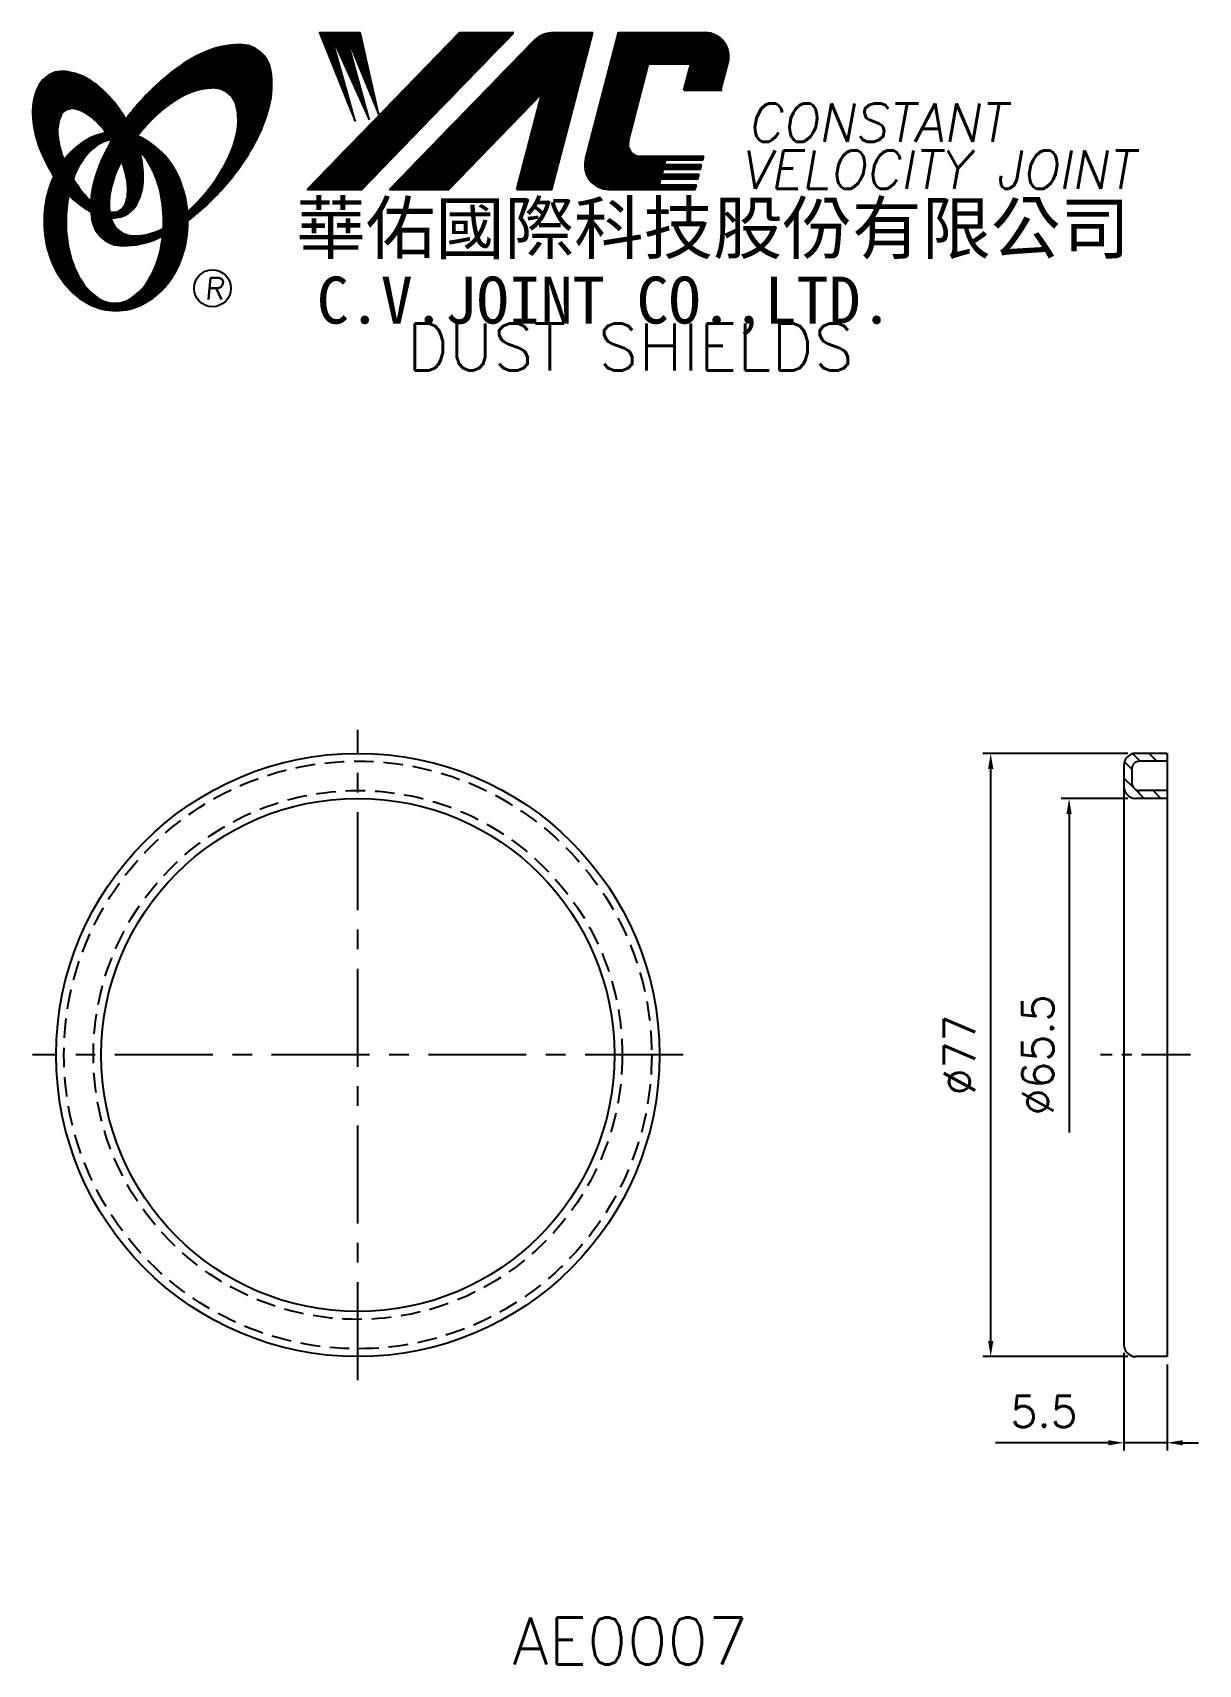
# Model space of a CAD drawing. Extents: x 508 to 656, y 329 to 537.
import ezdxf
from ezdxf.enums import TextEntityAlignment as Align

# ---------------------------------------------------------------- set-up
doc = ezdxf.new("R2010")
doc.units = 0
doc.header["$LTSCALE"] = 10
doc.header["$MEASUREMENT"] = 0
doc.linetypes.add('CENTER', pattern=[2, 1.25, -0.25, 0.25, -0.25])
doc.linetypes.add('HIDDEN', pattern=[0.375, 0.25, -0.125])
doc.layers.get('0').update_dxf_attribs({"linetype": 'CONTINUOUS'})
doc.layers.get('DEFPOINTS').update_dxf_attribs({"linetype": 'CONTINUOUS'})
doc.layers.add('4', color=7, linetype='CONTINUOUS')
doc.styles.add('CHINA', font='KAIU.TTF')
doc.styles.add('ITALICC', font='simplex.shx')
doc.dimstyles.new('STANDARD$0', dxfattribs={"dimtxt": 4, "dimasz": 2, "dimexe": 1, "dimexo": 1, "dimgap": 2, "dimtad": 1, "dimdec": 4, "dimzin": 10, "dimtxsty": 'ITALICC', "dimcen": 2, "dimclrd": 5, "dimclre": 5, "dimclrt": 18, "dimaunit": 1, "dimazin": 3, "dimtp": 0.1, "dimtfac": 0.7, "dimtdec": 4, "dimtmove": 0, "dimatfit": 3, "dimtolj": 1, "dimtzin": 10})
pattern_1 = [(45, (577.239091, 293.558965), (-0.00727476112, 0.00727476112), [])]
pattern_2 = [(45, (408.648546, 329.863375), (-0.00883883476, 0.00883883476), [])]

# ---------------------------------------------------------------- blocks, each defined once
blk = doc.blocks.new('*D4')
at = {"color": 5, "linetype": 'BYBLOCK'}
for p, q in [((647.45, 439.55), (638.95, 439.55)), ((639.95, 437.55), (639.95, 396.9))]:
    blk.add_line(p, q, dxfattribs=at)
blk.add_solid([(639.61, 437.55), (640.28, 437.55), (639.95, 439.55)], dxfattribs=at)
at = {"layer": 'DEFPOINTS', "color": 0, "linetype": 'BYBLOCK'}
for p in [(639.95, 439.55), (648.45, 439.55), (646.95, 374.05)]:
    blk.add_point(p, dxfattribs=at)
at = {"color": 18, "linetype": 'BYBLOCK', "insert": (635.95, 406.8), "char_height": 4, "attachment_point": 5, "rotation": 90, "style": 'ITALICC'}
blk.add_mtext('\\A1;∅65.5', dxfattribs=at)
blk = doc.blocks.new('*D5')
at = {"color": 5, "linetype": 'BYBLOCK'}
for p, q in [((647.45, 445.3), (628.95, 445.3)), ((629.95, 370.3), (629.95, 443.3)), ((647.45, 368.3), (628.95, 368.3))]:
    blk.add_line(p, q, dxfattribs=at)
for points in [[(629.61, 443.3), (630.28, 443.3), (629.95, 445.3)], [(629.61, 370.3), (630.28, 370.3), (629.95, 368.3)]]:
    blk.add_solid(points, dxfattribs=at)
at = {"layer": 'DEFPOINTS', "color": 0, "linetype": 'BYBLOCK'}
for p in [(629.95, 445.3), (648.45, 445.3), (648.45, 368.3)]:
    blk.add_point(p, dxfattribs=at)
at = {"color": 18, "linetype": 'BYBLOCK', "insert": (625.95, 406.8), "char_height": 4, "attachment_point": 5, "rotation": 90, "style": 'ITALICC'}
blk.add_mtext('\\A1;∅77', dxfattribs=at)
blk = doc.blocks.new('*D6')
at = {"color": 5, "linetype": 'BYBLOCK'}
for p, q in [((646.95, 368.8), (646.95, 356.3)), ((652.45, 367.3), (652.45, 356.3)), ((644.95, 357.3), (630.57, 357.3)), ((652.45, 357.3), (646.95, 357.3)), ((654.45, 357.3), (656.45, 357.3))]:
    blk.add_line(p, q, dxfattribs=at)
for points in [[(644.95, 357.63), (644.95, 356.97), (646.95, 357.3)], [(654.45, 357.63), (654.45, 356.97), (652.45, 357.3)]]:
    blk.add_solid(points, dxfattribs=at)
at = {"layer": 'DEFPOINTS', "color": 0, "linetype": 'BYBLOCK'}
for p in [(646.95, 369.8), (652.45, 368.3), (646.95, 357.3)]:
    blk.add_point(p, dxfattribs=at)
at = {"color": 18, "linetype": 'BYBLOCK', "insert": (636.76, 361.3), "char_height": 4, "attachment_point": 5, "style": 'ITALICC'}
blk.add_mtext('\\A1;5.5', dxfattribs=at)

msp = doc.modelspace()

# ---------------------------------------------------------------- hatches: boundary and pattern name
at = {"layer": '4', "linetype": 'CONTINUOUS'}
h = msp.add_hatch(dxfattribs=at)
h.set_pattern_fill('ANSI31', color=5, scale=0.082305, style=0)
h.set_pattern_definition([(45, (408.648546, 329.863375), (-0.00727476112, 0.00727476112), [])])
h.paths.add_polyline_path([(530.68402, 530.23188, -0.172879177), (532.62549, 529.57331, -0.172879177), (533.71278, 527.83526, -0.104527385), (533.74056, 524.50707, -0.065680101), (532.57103, 521.10511, -0.051823203), (530.13062, 517.26272, -0.044272532), (527.45564, 514.43639, -0.020203161), (527.50923, 513.29847, 0.006517006), (527.91378, 513.61055, 0.049863361), (532.4672, 518.02361, 0.049863361), (536.05684, 523.25078, 0.063682799), (537.87788, 527.87812, 0.103597411), (538.06718, 532.46209, 0.177892575), (536.71857, 534.83237, 0.177892575), (534.15618, 535.7657, 0.103597411), (529.66838, 534.81265, 0.063682799), (525.41064, 532.24358, 0.049863361), (520.85722, 527.83052, 0.016070017), (519.58652, 526.2242, -0.007061632), (519.8338, 525.78717, -0.031648676), (520.78639, 523.7506, -0.008069351), (521.21829, 524.31491, -0.051823203), (524.39667, 527.57336, -0.065680101), (527.4386, 529.49372, -0.104527385)])
h.paths.add_polyline_path([(517.60835, 517.07056, -0.065680101), (518.77788, 520.47252, -0.006063428), (519.02182, 520.94753, 0.027613469), (518.29498, 522.5356, 0.017011252), (517.76156, 523.47058, 0.007829282), (517.26758, 522.60335, 0.063682799), (515.44654, 517.976, 0.103597411), (515.25724, 513.39203, 0.177892575), (516.60584, 511.02176, 0.177892575), (519.16824, 510.08843, 0.103597411), (523.65603, 511.04147, 0.008811776), (524.283, 511.33155, 0.013922709), (524.36033, 512.30136, -0.009086703), (523.91031, 512.08391, -0.104527385), (520.66489, 511.34575, -0.172879177), (518.72342, 512.00432, -0.172879177), (517.63612, 513.74237, -0.104527385)])
h = msp.add_hatch(dxfattribs=at)
h.set_pattern_fill('ANSI31', color=5, scale=0.1, style=0)
h.set_pattern_definition(pattern_2)
h.paths.add_polyline_path([(569.10725, 537.29436), (562.14994, 537.29436), (542.73334, 517.2906), (549.69064, 517.2906)])
h.paths.add_polyline_path([(572.65414, 529.52879), (569.47377, 517.2906), (573.95475, 517.2906), (579.15319, 537.29436), (574.25646, 537.29436, 0.202785967), (571.52239, 536.13794), (553.22826, 517.2906), (560.77517, 517.2906)])
h.paths.add_polyline_path([(586.28125, 533.29594), (591.67497, 533.29594), (590.80595, 529.95192), (595.52277, 529.95192), (596.43949, 533.47949, 0.490800957), (593.48929, 537.29436), (582.45497, 537.29436), (578.24792, 521.10547, 0.490800957), (581.19812, 517.2906), (592.23243, 517.2906), (592.38688, 517.88491), (587.67006, 517.88491), (587.86343, 518.62899), (592.58025, 518.62899), (592.73881, 519.23913), (588.02198, 519.23913), (588.18323, 519.8596), (592.90005, 519.8596), (593.05623, 520.46059), (588.33941, 520.46059), (588.49621, 521.06397), (593.21303, 521.06397), (593.32976, 521.51316), (585.19001, 521.51316, -0.490800957), (583.71491, 523.4206)])
h = msp.add_hatch(dxfattribs=at)
h.set_pattern_fill('ANSI31', color=1, scale=0.1, style=0)
h.set_pattern_definition(pattern_2)
h.paths.add_polyline_path([(549.46531, 537.29436), (544.28799, 537.29436), (548.85875, 525.99062), (545.79281, 536.9486), (550.62755, 526.22628), (547.67954, 536.9486), (551.80676, 526.93324)])
h = msp.add_hatch(dxfattribs=at)
h.set_pattern_fill('ANSI31', color=3, scale=0.082305, style=0)
h.set_pattern_definition(pattern_1)
h.paths.add_polyline_path([(514.88751, 531.28271, 0.106488277), (511.94563, 532.32129, 0.158297415), (509.85543, 531.92624, 0.158297415), (508.3961, 530.37855, 0.106488277), (507.68529, 527.34079, 0.071723199), (508.10334, 524.02783, 0.058080454), (509.64832, 520.21244, 0.058080454), (512.02937, 516.85465, 0.071723199), (514.59461, 514.7169, 0.020895977), (515.13479, 514.41491, -0.030777155), (515.11889, 515.79113, -0.042059526), (514.02253, 516.95389, -0.04691039), (512.40336, 519.43504, -0.04691039), (511.27508, 522.17453, -0.060581117), (510.87298, 524.43659, -0.10187153), (511.1846, 526.5248, -0.185892489), (511.96469, 527.41644, -0.185892489), (513.14134, 527.55456, -0.10187153), (515.03899, 526.62902, -0.060581117), (516.67582, 525.01675, -0.04691039), (518.29498, 522.5356, -0.04691039), (519.42326, 519.79612, -0.060581117), (519.82536, 517.53405, -0.10187153), (519.51374, 515.44585, -0.185892489), (518.73365, 514.5542, -0.185892489), (517.55701, 514.41608, -0.002013383), (517.51621, 514.42671, 0.021593804), (517.63612, 513.74237, 0.006477741), (517.65413, 513.66533, 0.14950097), (519.62668, 514.07337, 0.158297415), (521.08602, 515.62106, 0.106488277), (521.79683, 518.65883, 0.071723199), (521.37878, 521.97178, 0.058080454), (519.8338, 525.78717, 0.058080454), (517.45275, 529.14496, 0.071723199)])
h = msp.add_hatch(dxfattribs=at)
h.set_pattern_fill('ANSI31', color=1, scale=0.082305, style=0)
h.set_pattern_definition(pattern_1)
h.paths.add_polyline_path([(515.98114, 522.95927, -0.120168026), (517.67293, 523.61266, 0.016865385), (517.07317, 524.4954, 0.076648372), (514.91694, 523.77648, 0.104809576), (511.83249, 521.26338, 0.005838257), (511.66554, 521.05118, 0.028089978), (512.40336, 519.43504, 0.014237292), (512.84549, 518.65, -0.045767751), (513.77067, 520.58684, -0.106890197)])
h.paths.add_polyline_path([(511.94977, 513.20465, -0.048711043), (512.27987, 516.58499, -0.007865741), (512.02937, 516.85465, -0.037695478), (510.39349, 518.97341, 0.03042545), (509.86816, 517.66944, 0.080710289), (509.14273, 513.20465, 0.080710289), (509.86816, 508.73986, 0.089265679), (511.83249, 505.14592, 0.104809576), (514.91694, 502.63282, 0.11926607), (518.32613, 501.80788, 0.11926607), (521.73533, 502.63282, 0.104809576), (524.81978, 505.14592, 0.089265679), (526.7841, 508.73986, 0.080710289), (527.50954, 513.20465, 0.080710289), (526.7841, 517.66944, 0.089265679), (524.81978, 521.26338, 0.104809576), (521.73533, 523.77648, 0.025513357), (521.04209, 524.08923, 0.004818181), (520.78639, 523.7506, -0.023722145), (521.3276, 522.15385, -0.065307489), (522.56278, 520.58684, -0.073950765), (523.87524, 517.38911, -0.060532391), (524.38369, 513.20465, -0.060532391), (523.87524, 509.02018, -0.073950765), (522.56278, 505.82246, -0.106890197), (520.35232, 503.45003, -0.153118262), (518.16673, 502.76465, -0.153118262), (515.98114, 503.45003, -0.106890197), (513.77067, 505.82246, -0.073950765), (512.45822, 509.02018, -0.060532391)])
h = msp.add_hatch(dxfattribs=at)
h.set_pattern_fill('ANSI31', color=5, scale=12, angle=90, style=0)
h.set_pattern_definition([(135, (411.3956, 331.9234), (-1.06066, -1.06066), [])])
h.paths.add_polyline_path([(652.44702, 439.55027), (652.44702, 440.55027), (648.94702, 440.55027, -0.414213562), (647.94702, 441.55027), (647.94702, 443.30027, -0.414213562), (648.94702, 444.30027), (652.44702, 444.30027), (652.44702, 445.30027), (648.44702, 445.30027, 0.414213562), (646.94702, 443.80027), (646.94702, 441.05027, 0.414213562), (648.44702, 439.55027)])

# ---------------------------------------------------------------- linework, layer by layer
at = {"layer": '4', "color": 5, "linetype": 'CONTINUOUS'}
for p, q in [((542.73334, 517.2906), (562.14994, 537.29436)), ((549.69064, 517.2906), (569.10725, 537.29436)), ((553.22826, 517.2906), (571.52239, 536.13794)), ((562.14994, 537.29436), (569.10725, 537.29436)), ((573.95475, 517.2906), (579.15319, 537.29436)), ((574.25646, 537.29436), (579.15319, 537.29436)), ((578.24792, 521.10547), (582.45497, 537.29436)), ((582.45497, 537.29436), (593.48929, 537.29436)), ((583.71491, 523.4206), (586.28125, 533.29594)), ((586.28125, 533.29594), (591.67497, 533.29594)), ((590.80595, 529.95192), (591.67497, 533.29594)), ((595.52277, 529.95192), (596.43949, 533.47949)), ((560.77517, 517.2906), (572.65414, 529.52879)), ((569.47377, 517.2906), (572.65414, 529.52879)), ((590.80595, 529.95192), (595.6732, 529.95192)), ((585.19001, 521.51316), (593.32976, 521.51316)), ((588.33941, 520.46059), (588.49621, 521.06397)), ((588.49621, 521.06397), (593.21303, 521.06397)), ((593.21303, 521.06397), (593.32976, 521.51316)), ((587.67006, 517.88491), (587.86343, 518.62899)), ((587.86343, 518.62899), (592.58025, 518.62899)), ((588.02198, 519.23913), (588.18323, 519.8596)), ((588.02198, 519.23913), (592.73881, 519.23913)), ((588.18323, 519.8596), (592.90005, 519.8596)), ((588.33941, 520.46059), (593.05623, 520.46059)), ((592.58025, 518.62899), (592.73881, 519.23913)), ((592.90005, 519.8596), (593.05623, 520.46059)), ((542.73334, 517.2906), (549.69064, 517.2906)), ((553.22826, 517.2906), (560.77517, 517.2906)), ((569.47377, 517.2906), (573.95475, 517.2906)), ((581.19812, 517.2906), (592.23243, 517.2906)), ((587.67006, 517.88491), (592.38688, 517.88491)), ((592.23243, 517.2906), (592.38688, 517.88491))]:
    msp.add_line(p, q, dxfattribs=at)
at = {"layer": '4', "color": 1, "linetype": 'CONTINUOUS'}
for p, q in [((544.28799, 537.29436), (548.85875, 525.99062)), ((544.28799, 537.29436), (549.46531, 537.29436)), ((545.79281, 536.9486), (550.62755, 526.22628)), ((548.85875, 525.99062), (545.79281, 536.9486)), ((547.67954, 536.9486), (551.80676, 526.93324)), ((550.62755, 526.22628), (547.67954, 536.9486)), ((551.80676, 526.93324), (549.46531, 537.29436))]:
    msp.add_line(p, q, dxfattribs=at)
at = {"layer": '4', "color": 5, "linetype": 'CENTER'}
for p, q in [((549.18346, 365.30027), (549.18346, 448.30027)), ((590.68346, 406.80027), (507.68346, 406.80027))]:
    msp.add_line(p, q, dxfattribs=at)
at = {"layer": '4', "color": 7, "linetype": 'CONTINUOUS'}
for p, q in [((646.94702, 443.80027), (646.94702, 369.80027)), ((652.44702, 445.30027), (648.44702, 445.30027)), ((652.44702, 444.30027), (648.94702, 444.30027)), ((652.44702, 445.30027), (652.44702, 368.30027)), ((647.94702, 443.30027), (647.94702, 441.55027)), ((652.44702, 439.55027), (648.44702, 439.55027)), ((652.44702, 440.55027), (648.94702, 440.55027)), ((652.44702, 368.30027), (648.44702, 368.30027))]:
    msp.add_line(p, q, dxfattribs=at)
at = {"layer": '4', "color": 5, "linetype": 'CENTER', "ltscale": 0.5}
msp.add_line((655.44702, 406.80027), (643.94702, 406.80027), dxfattribs=at)
at = {"layer": '4', "color": 5, "linetype": 'CONTINUOUS'}
for points in [[(527.50923, 513.29847, 0.006517006), (527.91378, 513.61055, 0.049863361), (532.4672, 518.02361, 0.049863361), (536.05684, 523.25078, 0.063682799), (537.87788, 527.87812, 0.103597411), (538.06718, 532.46209, 0.177892575), (536.71857, 534.83237, 0.177892575), (534.15618, 535.7657, 0.103597411), (529.66838, 534.81265, 0.063682799), (525.41064, 532.24358, 0.049863361), (520.85722, 527.83052, 0.016070017), (519.58652, 526.2242)], [(527.45564, 514.43639, 0.044272532), (530.13062, 517.26272, 0.051823203), (532.57103, 521.10511, 0.065680101), (533.74056, 524.50707, 0.104527385), (533.71278, 527.83526, 0.172879177), (532.62549, 529.57331, 0.172879177), (530.68402, 530.23188, 0.104527385), (527.4386, 529.49372, 0.065680101), (524.39667, 527.57336, 0.051823203), (521.21829, 524.31491, 0.008069351), (520.78639, 523.7506)], [(517.76156, 523.47058, 0.007829282), (517.26758, 522.60335, 0.063682799), (515.44654, 517.976, 0.103597411), (515.25724, 513.39203, 0.177892575), (516.60584, 511.02176, 0.177892575), (519.16824, 510.08843, 0.103597411), (523.65603, 511.04147, 0.008811776), (524.283, 511.33155, 0.008811776)], [(519.02182, 520.94753, 0.006063428), (518.77788, 520.47252, 0.065680101), (517.60835, 517.07056, 0.104527385), (517.63612, 513.74237, 0.172879177), (518.72342, 512.00432, 0.172879177), (520.66489, 511.34575, 0.104527385), (523.91031, 512.08391, 0.009086703), (524.36033, 512.30136, 0.009086703)]]:
    msp.add_lwpolyline(points, format="xyb", dxfattribs=at)
at = {"layer": '4', "color": 3, "linetype": 'CONTINUOUS'}
for points in [[(517.65413, 513.66533, 0.14950097), (519.62668, 514.07337, 0.158297415), (521.08602, 515.62106, 0.106488277), (521.79683, 518.65883, 0.071723199), (521.37878, 521.97178, 0.058080454), (519.8338, 525.78717, 0.058080454), (517.45275, 529.14496, 0.071723199), (514.88751, 531.28271, 0.106488277), (511.94563, 532.32129, 0.158297415), (509.85543, 531.92624, 0.158297415), (508.3961, 530.37855, 0.106488277), (507.68529, 527.34079, 0.071723199), (508.10334, 524.02783, 0.058080454), (509.64832, 520.21244, 0.058080454), (512.02937, 516.85465, 0.071723199), (514.59461, 514.7169, 0.020895977), (515.13479, 514.41491, 0.020895977)], [(517.51621, 514.42671, 0.002013383), (517.55701, 514.41608, 0.185892489), (518.73365, 514.5542, 0.185892489), (519.51374, 515.44585, 0.10187153), (519.82536, 517.53405, 0.060581117), (519.42326, 519.79612, 0.04691039), (518.29498, 522.5356, 0.04691039), (516.67582, 525.01675, 0.060581117), (515.03899, 526.62902, 0.10187153), (513.14134, 527.55456, 0.185892489), (511.96469, 527.41644, 0.185892489), (511.1846, 526.5248, 0.10187153), (510.87298, 524.43659, 0.060581117), (511.27508, 522.17453, 0.04691039), (512.40336, 519.43504, 0.04691039), (514.02253, 516.95389, 0.042059526), (515.11889, 515.79113, 0.042059526)]]:
    msp.add_lwpolyline(points, format="xyb", dxfattribs=at)
at = {"layer": '4', "color": 1, "linetype": 'CONTINUOUS'}
for points in [[(510.39349, 518.97341, 0.03042545), (509.86816, 517.66944, 0.080710289), (509.14273, 513.20465, 0.080710289), (509.86816, 508.73986, 0.089265679), (511.83249, 505.14592, 0.104809576), (514.91694, 502.63282, 0.11926607), (518.32613, 501.80788, 0.11926607), (521.73533, 502.63282, 0.104809576), (524.81978, 505.14592, 0.089265679), (526.7841, 508.73986, 0.080710289), (527.50954, 513.20465, 0.080710289), (526.7841, 517.66944, 0.089265679), (524.81978, 521.26338, 0.104809576), (521.73533, 523.77648, 0.025513357), (521.04209, 524.08923, 0.025513357)], [(517.07317, 524.4954, 0.076648372), (514.91694, 523.77648, 0.104809576), (511.83249, 521.26338, 0.005838257), (511.66554, 521.05118, 0.005838257)], [(517.67293, 523.61266, 0.120168026), (515.98114, 522.95927, 0.106890197), (513.77067, 520.58684, 0.045767751), (512.84549, 518.65, 0.045767751)], [(512.27987, 516.58499, 0.048711043), (511.94977, 513.20465, 0.060532391), (512.45822, 509.02018, 0.073950765), (513.77067, 505.82246, 0.106890197), (515.98114, 503.45003, 0.153118262), (518.16673, 502.76465, 0.153118262), (520.35232, 503.45003, 0.106890197), (522.56278, 505.82246, 0.073950765), (523.87524, 509.02018, 0.060532391), (524.38369, 513.20465, 0.060532391), (523.87524, 517.38911, 0.073950765), (522.56278, 520.58684, 0.065307489), (521.3276, 522.15385)]]:
    msp.add_lwpolyline(points, format="xyb", dxfattribs=at)
at = {"layer": '4', "color": 5, "linetype": 'CONTINUOUS'}
msp.add_circle((530.63037, 504.65893), 2.35282, dxfattribs=at)
at = {"layer": '4', "color": 7, "linetype": 'CONTINUOUS'}
for radius in [38.5, 32.75]:
    msp.add_circle((549.18346, 406.80027), radius, dxfattribs=at)
at = {"layer": '4', "color": 5, "linetype": 'HIDDEN'}
for radius in [37.5, 33.75]:
    msp.add_circle((549.18346, 406.80027), radius, dxfattribs=at)
at = {"layer": '4', "color": 5, "linetype": 'CONTINUOUS'}
for centre, radius, start, end in [((574.25646, 533.48412), 3.81024, 90, 135.8533387), ((593.48929, 534.24617), 3.04819, 345.4326059, 90), ((585.19001, 523.03726), 1.5241, 165.4326059, 270), ((581.19812, 520.33879), 3.04819, 165.4326059, 270)]:
    msp.add_arc(centre, radius, start, end, dxfattribs=at)
at = {"layer": '4', "color": 7, "linetype": 'CONTINUOUS'}
for centre, radius, start, end in [((648.44702, 443.80027), 1.5, 90, 180), ((648.94702, 443.30027), 1, 90, 180), ((648.44702, 441.05027), 1.5, 180, 270), ((648.94702, 441.55027), 1, 180, 270), ((648.44702, 369.80027), 1.5, 180, 270)]:
    msp.add_arc(centre, radius, start, end, dxfattribs=at)

# ---------------------------------------------------------------- texts
at = {"layer": '4', "color": 5, "linetype": 'CONTINUOUS', "style": 'ITALICC'}
for s, height, oblique, p in [('CONSTANT', 4.9, 10, (598.88215, 523.36107)), ('VELOCITY JOINT', 4.9, 10, (598.00392, 517.36568)), ('R', 2.75625, 5, (529.67169, 503.24933))]:
    msp.add_text(s, height=height, dxfattribs=dict(at, oblique=oblique)).set_placement(p)
at = {"layer": '4', "color": 7, "linetype": 'CONTINUOUS', "style": 'CHINA'}
for s, height, p in [('華佑國際科技股份有限公司', 6.5, (541.31998, 509.10075)), ('C.V.JOINT CO.,LTD.', 6, (543.94862, 500.15453))]:
    msp.add_text(s, height=height, dxfattribs=at).set_placement(p)
at = {"layer": '4', "color": 18, "linetype": 'CONTINUOUS', "style": 'ITALICC'}
for s, p in [('DUST SHIELDS', (583.95134, 494.16171)), ('AE0007', (583.95134, 329.01432))]:
    msp.add_text(s, height=6, dxfattribs=at).set_placement(p, align=Align.CENTER)

# ---------------------------------------------------------------- dimensions: what is measured, and where the dimension line sits
at = {"layer": '4', "color": 7, "linetype": 'CONTINUOUS'}
dim = msp.add_linear_dim(base=(629.947, 445.30027), p1=(648.44702, 368.30027), p2=(648.44702, 445.30027), angle=90, text='%%C77', dimstyle='STANDARD$0', dxfattribs=at)
dim.commit()
dim.dimension.update_dxf_attribs({"geometry": '*D5', "text_midpoint": (625.947, 406.80027)})
dim = msp.add_linear_dim(base=(639.94701, 439.55027), p1=(646.94702, 374.05027), p2=(648.44702, 439.55027), angle=90, text='%%C65.5', dimstyle='STANDARD$0', override={"dimcen": -2, "dimse1": 1, "dimsd1": 1}, dxfattribs=at)
dim.commit()
dim.dimension.update_dxf_attribs({"geometry": '*D4', "text_midpoint": (635.94701, 406.80027)})
dim = msp.add_linear_dim(base=(646.94702, 357.30027), p1=(652.44702, 368.30027), p2=(646.94702, 369.80027), text='5.5', dimstyle='STANDARD$0', dxfattribs=at)
dim.commit()
dim.dimension.update_dxf_attribs({"geometry": '*D6', "text_midpoint": (636.75655, 361.30027)})

doc.saveas('drawing.dxf')
